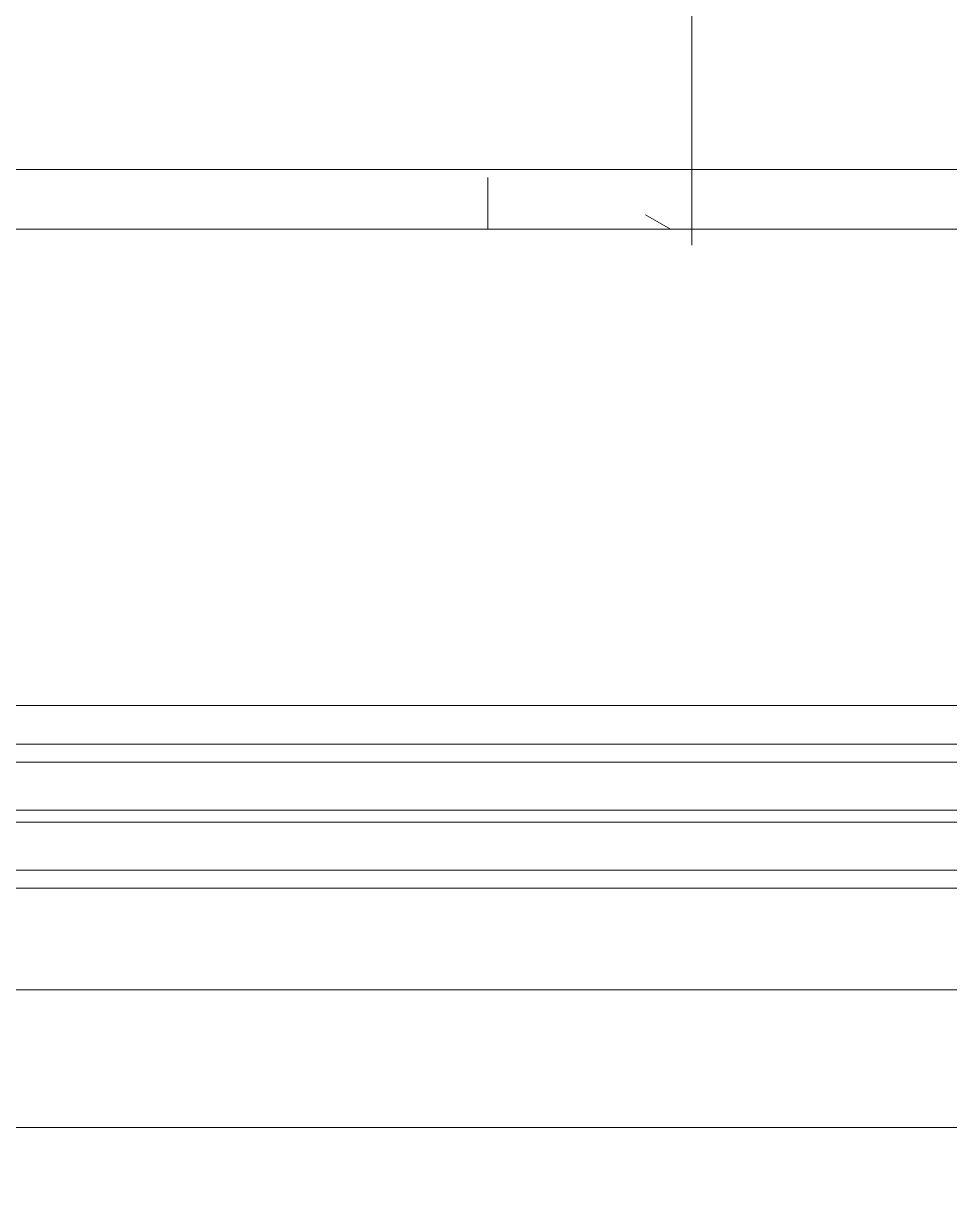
# Model space of a CAD drawing. Header units: metres. Extents: x 50 to 891, y -1294 to 247.
# Drawn here: x 298.779 to 300.326, y -1202.127 to -1200.175 of the extents above; entities that cross this region are included whole.
import ezdxf

# ---------------------------------------------------------------- set-up
doc = ezdxf.new("R2010")
doc.units = ezdxf.units.M
doc.linetypes.add('Линия сетки', pattern=[22.225, 12.7, -3.175, 3.175, -3.175])
doc.layers.add('A-DETL-GENF', color=1, linetype='Continuous', lineweight=9)
doc.layers.add('ПЛАН', color=8, linetype='Continuous')

# ---------------------------------------------------------------- blocks, each defined once
blk = doc.blocks.new('Aluprof_MB-104-Passive-AERO_E_Alu_Door-Sgl-Inward-Opening_ENG_R-00290rfa - ДНМО 24х11 п-7406279--1В')
at = {"layer": 'A-DETL-GENF'}
for p, q in [((-418, 100), (418, 100)), ((418, 66), (-418, 66)), ((418, 60), (-418, 60)), ((418, 44), (-418, 44)), ((418, 40), (-418, 40)), ((418, 24), (-418, 24)), ((418, 18), (-418, 18)), ((418, 5), (-418, 5))]:
    blk.add_line(p, q, dxfattribs=at)
blk = doc.blocks.new('Aluprof_MB-104-Passive-AERO_E_Alu_Door-Sgl-Inward-Opening_ENG_R-00290rfa - ДНМО 24х11 п-7406279--1Г')
at = {"layer": 'A-DETL-GENF'}
for p, q in [((-418, 100), (418, 100)), ((418, 66), (-418, 66)), ((418, 60), (-418, 60)), ((418, 44), (-418, 44)), ((418, 40), (-418, 40)), ((418, 24), (-418, 24)), ((418, 18), (-418, 18)), ((418, 5), (-418, 5))]:
    blk.add_line(p, q, dxfattribs=at)

msp = doc.modelspace()

# ---------------------------------------------------------------- hatches: boundary and pattern name
at = {"layer": 'ПЛАН', "lineweight": 13}
h = msp.add_hatch(dxfattribs=at)
h.set_pattern_fill('FP_5', color=8, scale=0.005, style=0, pattern_type=2)
h.set_pattern_definition([(0, (467.42775, -1464.79405), (2.032, 0.508), [0.16764, -1.35636, 0.16764, -1.35636, -8.128]), (0, (467.42775, -1464.79405), (2.032, 0.508), [-3.048, 0.16764, -2.88036, 0.16764, -1.35636, -3.556]), (0, (467.42775, -1464.79405), (2.032, 0.508), [-7.62, 0.16764, -0.84836, 0.16764, -2.37236]), (120, (468.18975, -1464.54005), (-1.4559409, 1.5057636), [0.16764, -1.35636, 0.16764, -9.48436]), (120, (468.18975, -1464.54005), (-1.4559409, 1.5057636), [-1.69164, -1.35636, 0.16764, -2.88036, -5.08]), (120, (468.18975, -1464.54005), (-1.4559409, 1.5057636), [-6.096, 0.16764, -1.35636, 0.16764, -3.38836]), (120, (468.18975, -1464.54005), (-1.4559409, 1.5057636), [-7.78764, -0.84836, 0.16764, -2.37236]), (240, (468.44375, -1463.52405), (-0.5760591, -2.0137636), [0.16764, -1.35636, 0.16764, -9.48436]), (240, (468.44375, -1463.52405), (-0.5760591, -2.0137636), [-1.69164, -1.35636, 0.16764, -2.88036, -5.08]), (240, (468.44375, -1463.52405), (-0.5760591, -2.0137636), [-6.096, 0.16764, -1.35636, 0.16764, -3.38836]), (240, (468.44375, -1463.52405), (-0.5760591, -2.0137636), [-7.78764, -0.84836, 0.16764, -2.37236])])
h.paths.add_polyline_path([(296.9703, -1200.5189), (302.9703, -1200.5189), (302.9703, -1200.4189), (296.9703, -1200.4189)])
h = msp.add_hatch(dxfattribs=at)
h.set_pattern_fill('FP_5', color=8, scale=0.005, angle=90, style=0, pattern_type=2)
h.set_pattern_definition([(90, (-1795.4389, 1051.87066), (-0.508, 2.032), [0.16764, -1.35636, 0.16764, -9.48436]), (90, (-1795.4389, 1051.87066), (-0.508, 2.032), [-1.69164, -1.35636, 0.16764, -2.88036, -5.08]), (90, (-1795.4389, 1051.87066), (-0.508, 2.032), [-6.096, 0.16764, -1.35636, 0.16764, -3.38836]), (90, (-1795.4389, 1051.87066), (-0.508, 2.032), [-7.78764, -0.84836, 0.16764, -2.37236]), (210, (-1795.6929, 1052.63266), (-1.50576362, -1.455940905), [0.16764, -1.35636, 0.16764, -9.48436]), (210, (-1795.6929, 1052.63266), (-1.50576362, -1.455940905), [-1.69164, -1.35636, 0.16764, -2.88036, -5.08]), (210, (-1795.6929, 1052.63266), (-1.50576362, -1.455940905), [-6.096, 0.16764, -1.35636, 0.16764, -3.38836]), (210, (-1795.6929, 1052.63266), (-1.50576362, -1.455940905), [-7.78764, -0.84836, 0.16764, -2.37236]), (330, (-1796.7089, 1052.88666), (2.01376362, -0.576059095), [0.16764, -1.35636, 0.16764, -9.48436]), (330, (-1796.7089, 1052.88666), (2.01376362, -0.576059095), [-1.69164, -1.35636, 0.16764, -2.88036, -5.08]), (330, (-1796.7089, 1052.88666), (2.01376362, -0.576059095), [-6.096, 0.16764, -1.35636, 0.16764, -3.38836]), (330, (-1796.7089, 1052.88666), (2.01376362, -0.576059095), [-7.78764, -0.84836, 0.16764, -2.37236])])
h.paths.add_polyline_path([(302.9703, -1200.5189), (302.9703, -1200.4189), (296.9703, -1200.4189), (296.9703, -1200.5189), (300.2285, -1200.5189)])

# ---------------------------------------------------------------- linework, layer by layer
at = {"layer": 'ПЛАН', "color": 8, "linetype": 'Линия сетки', "lineweight": 13}
for p, q in [((299.8953, -1069.2309), (299.8953, -1215.4893)), ((299.8953, -1092.5956), (299.8953, -1215.4893)), ((321.7506, -1200.5188), (180.9251, -1200.5188)), ((467.6241, -1200.5188), (283.751, -1200.5188))]:
    msp.add_line(p, q, dxfattribs=at)
at = {"layer": 'ПЛАН', "color": 8, "lineweight": 13}
for p, q in [((302.9703, -1200.4189), (296.9703, -1200.4189)), ((302.9703, -1200.4189), (296.9703, -1200.4189)), ((296.9703, -1200.5189), (303.0703, -1200.5189)), ((296.9703, -1200.5189), (303.0703, -1200.5189)), ((302.9703, -1202.0189), (296.9703, -1202.0189)), ((296.9703, -1202.0189), (302.9703, -1202.0189)), ((296.9703, -1202.0189), (302.9703, -1202.0189))]:
    msp.add_line(p, q, dxfattribs=at)

# ---------------------------------------------------------------- block references
at = {"layer": 'ПЛАН', "color": 8, "lineweight": 13, "xscale": 0.005, "yscale": 0.005, "zscale": 0.005}
for name, rotation in [('Aluprof_MB-104-Passive-AERO_E_Alu_Door-Sgl-Inward-Opening_ENG_R-00290rfa - ДНМО 24х11 п-7406279--1В', 180.0000115811491), ('Aluprof_MB-104-Passive-AERO_E_Alu_Door-Sgl-Inward-Opening_ENG_R-00290rfa - ДНМО 24х11 п-7406279--1Г', 179.9999999882222)]:
    msp.add_blockref(name, (299.9677, -1201.2888), dxfattribs=dict(at, rotation=rotation))

doc.saveas('drawing.dxf')
